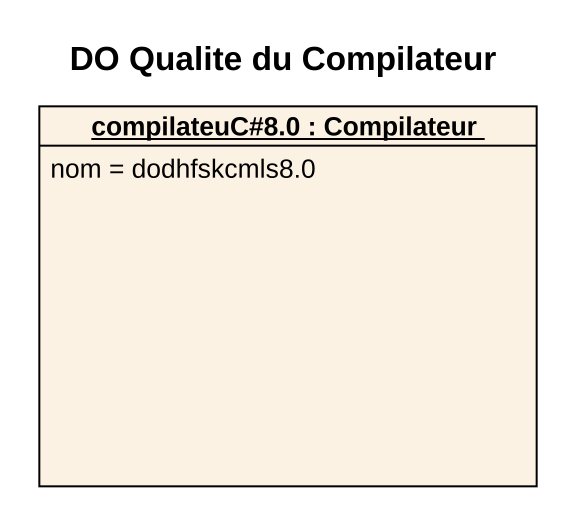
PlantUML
@startuml
title DO Qualite du Compilateur
hide circle
hide empty members
object "compilateuC#8.0 : Compilateur" as compilateuC_8_0 {
  nom = dodhfskcmls8.0
}
@enduml
